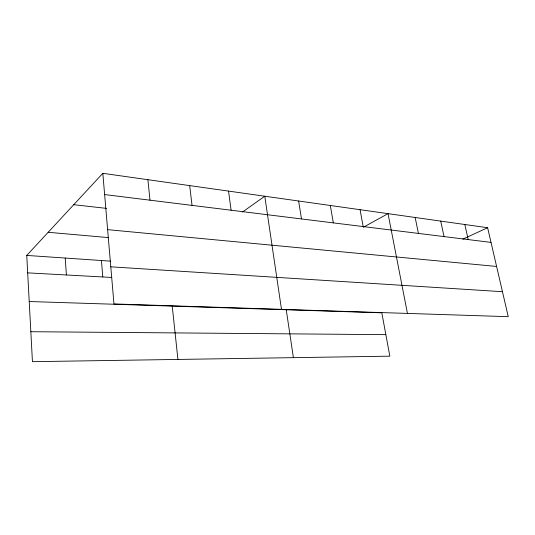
<?xml version="1.0" encoding="UTF-8"?>
<svg xmlns="http://www.w3.org/2000/svg" width="535" height="535" viewBox="0 0 535 535"><rect width="100%" height="100%" fill="white"/><g stroke="black" fill="none" stroke-linecap="round" stroke-linejoin="round"><path stroke-width="0.8" d="M29.218 301.526L381.816 312.828L389.834 356.17L32.441 361.68L26.75 255.422L102.82 173.32L487.619 227.729L508.25 316.673L113.955 303.927L102.82 173.32M242.549 212L264.772 196.218L281.484 309.344M363.258 227.301L388.035 213.652L407.449 313.416M462.842 239.125L487.619 227.729M30.836 331.713L385.849 334.649M27.686 272.863L111.768 277.451M110.792 266.818L502.459 291.702M26.75 255.422L110.598 261.147M48.183 232.29L108.431 237.593M107.622 229.649L496.6 266.45M73.75 204.698L106.599 208.389M104.633 194.566L491.023 242.402M464.828 224.506L468.199 239.573M440.713 221.102L444.037 236.584M415.16 217.484L418.423 233.414M360.068 209.693L363.171 226.572M330.316 205.487L333.325 222.881M298.617 201.006L301.499 218.942M286.238 309.765L293.394 357.654M228.545 191.095L231.107 210.222M189.684 185.605L192.038 205.386M172.223 306.107L177.934 359.44M147.894 179.693L149.994 200.184M101.436 260.525L102.787 276.963M65.223 258.051L66.38 274.97"/></g></svg>
